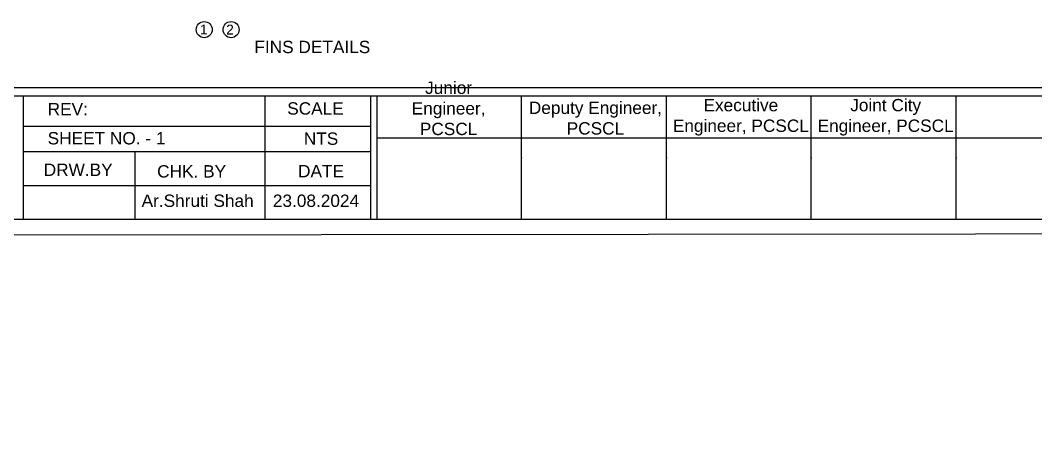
# Model space of a CAD drawing. Header units: metres. Extents: x 6 to 601, y -20 to 118.
# Drawn here: x 192.02 to 204.36, y 47.97 to 53.2 of the extents above; entities that cross this region are included whole.
import ezdxf

# ---------------------------------------------------------------- set-up
doc = ezdxf.new("R2010")
doc.units = ezdxf.units.M
doc.header["$MEASUREMENT"] = 0
doc.set_wipeout_variables(frame=1)
for name, color, linetype in [('DEFPOINT', 7, 'Continuous'), ('HATCH', 8, 'Continuous'), ('ProfileEdges', 7, 'Continuous')]:
    doc.layers.add(name, color=color, linetype=linetype)
doc.styles.add('AR', font='arial.ttf')
doc.styles.add('PDF Arial', font='arial.ttf')

msp = doc.modelspace()

# ---------------------------------------------------------------- wipeouts: each hides what was drawn before it
at = {"color": 7, "true_color": 0xffffff}
msp.add_wipeout([(135.759, 61.043), (165.278, 61.83), (165.614, 58.437), (165.614, 53.737), (173.553, 53.737), (173.553, 58.437), (210.639, 24.331), (128.852, 14.566)], dxfattribs=at).dxf.layer = 'DEFPOINT'

# ---------------------------------------------------------------- next in the draw order: linework, layer by layer
for p, q in [((207.208, 52.376), (184.147, 52.376)), ((207.208, 52.276), (184.147, 52.276)), ((198.116, 50.776), (198.116, 52.276)), ((199.876, 50.776), (199.876, 52.276)), ((201.636, 50.776), (201.636, 52.276)), ((203.397, 50.781), (203.397, 52.276)), ((205.157, 51.766), (196.356, 51.766)), ((207.208, 50.776), (184.147, 50.776))]:
    msp.add_line(p, q)
for points in [[(183.747, 67.451), (207.606, 67.478), (207.606, 50.603), (183.747, 50.576)], [(184.147, 67.251), (207.208, 67.251), (207.208, 50.776), (184.147, 50.776)], [(184.147, 67.251), (207.208, 67.251), (207.208, 50.776), (184.147, 50.776)]]:
    msp.add_lwpolyline(points, close=True)
for centre in [(194.257, 53.082), (194.584, 53.082)]:
    msp.add_circle(centre, 0.0974)
for p in [(198.116, 51.526), (199.876, 51.526), (201.636, 51.526), (203.397, 51.526)]:
    msp.add_point(p)
at = {"layer": 'DEFPOINT'}
msp.add_lwpolyline([(196.279, 50.776), (192.061, 50.776), (192.061, 52.276)], dxfattribs=at)
at = {"layer": 'HATCH', "color": 7, "lineweight": 25}
for points in [[(195, 50.776), (195, 51.602), (195, 52.276)], [(196.279, 52.276), (196.279, 50.776)], [(196.356, 52.276), (196.356, 50.776)], [(192.061, 51.911), (196.279, 51.911)], [(192.061, 51.602), (196.279, 51.602)], [(193.414, 51.602), (193.414, 50.776)], [(196.279, 51.185), (192.061, 51.185)]]:
    msp.add_lwpolyline(points, dxfattribs=at)

# ---------------------------------------------------------------- next in the draw order: texts
at = {"layer": 'HATCH', "color": 7, "char_height": 0.15, "attachment_point": 7, "style": 'PDF Arial'}
for s, insert, width in [('\\pxqc;Junior Engineer, PCSCL', (196.475, 51.799), 1.50559), ('\\pxqc;Deputy Engineer, PCSCL', (198.088, 51.806), 1.84914), ('\\pxqc;Executive Engineer, PCSCL', (199.91, 51.795), 1.74088), ('\\pxqc;Joint City\\PEngineer, PCSCL', (201.67, 51.795), 1.74088), ('SHEET NO. - 1', (192.354, 51.686), 1.56443)]:
    msp.add_mtext(s, dxfattribs=dict(at, insert=insert, width=width))
for s, insert in [('REV:', (192.354, 52.042)), ('SCALE', (195.266, 52.048)), ('NTS', (195.468, 51.681)), ('DRW.BY', (192.306, 51.305)), ('CHK. BY', (193.685, 51.284)), ('DATE', (195.398, 51.289)), ('Ar.Shruti Shah    23.08.2024', (193.496, 50.927))]:
    msp.add_mtext(s, dxfattribs=dict(at, insert=insert))
at = {"layer": 'ProfileEdges', "attachment_point": 3, "style": 'AR'}
for s, width, heights, insert, char_height in [('1', 2.82683, [0], (194.299, 53.144), 0.12), ('2', 2.82683, [0], (194.617, 53.143), 0.12), ('\\pxql;FINS DETAILS', 1.47888, [0.209], (196.346, 52.947), 0.15)]:
    msp.add_mtext_dynamic_manual_height_columns(s, width=width, gutter_width=1, heights=heights, dxfattribs=dict(at, insert=insert, char_height=char_height))

doc.saveas('drawing.dxf')
